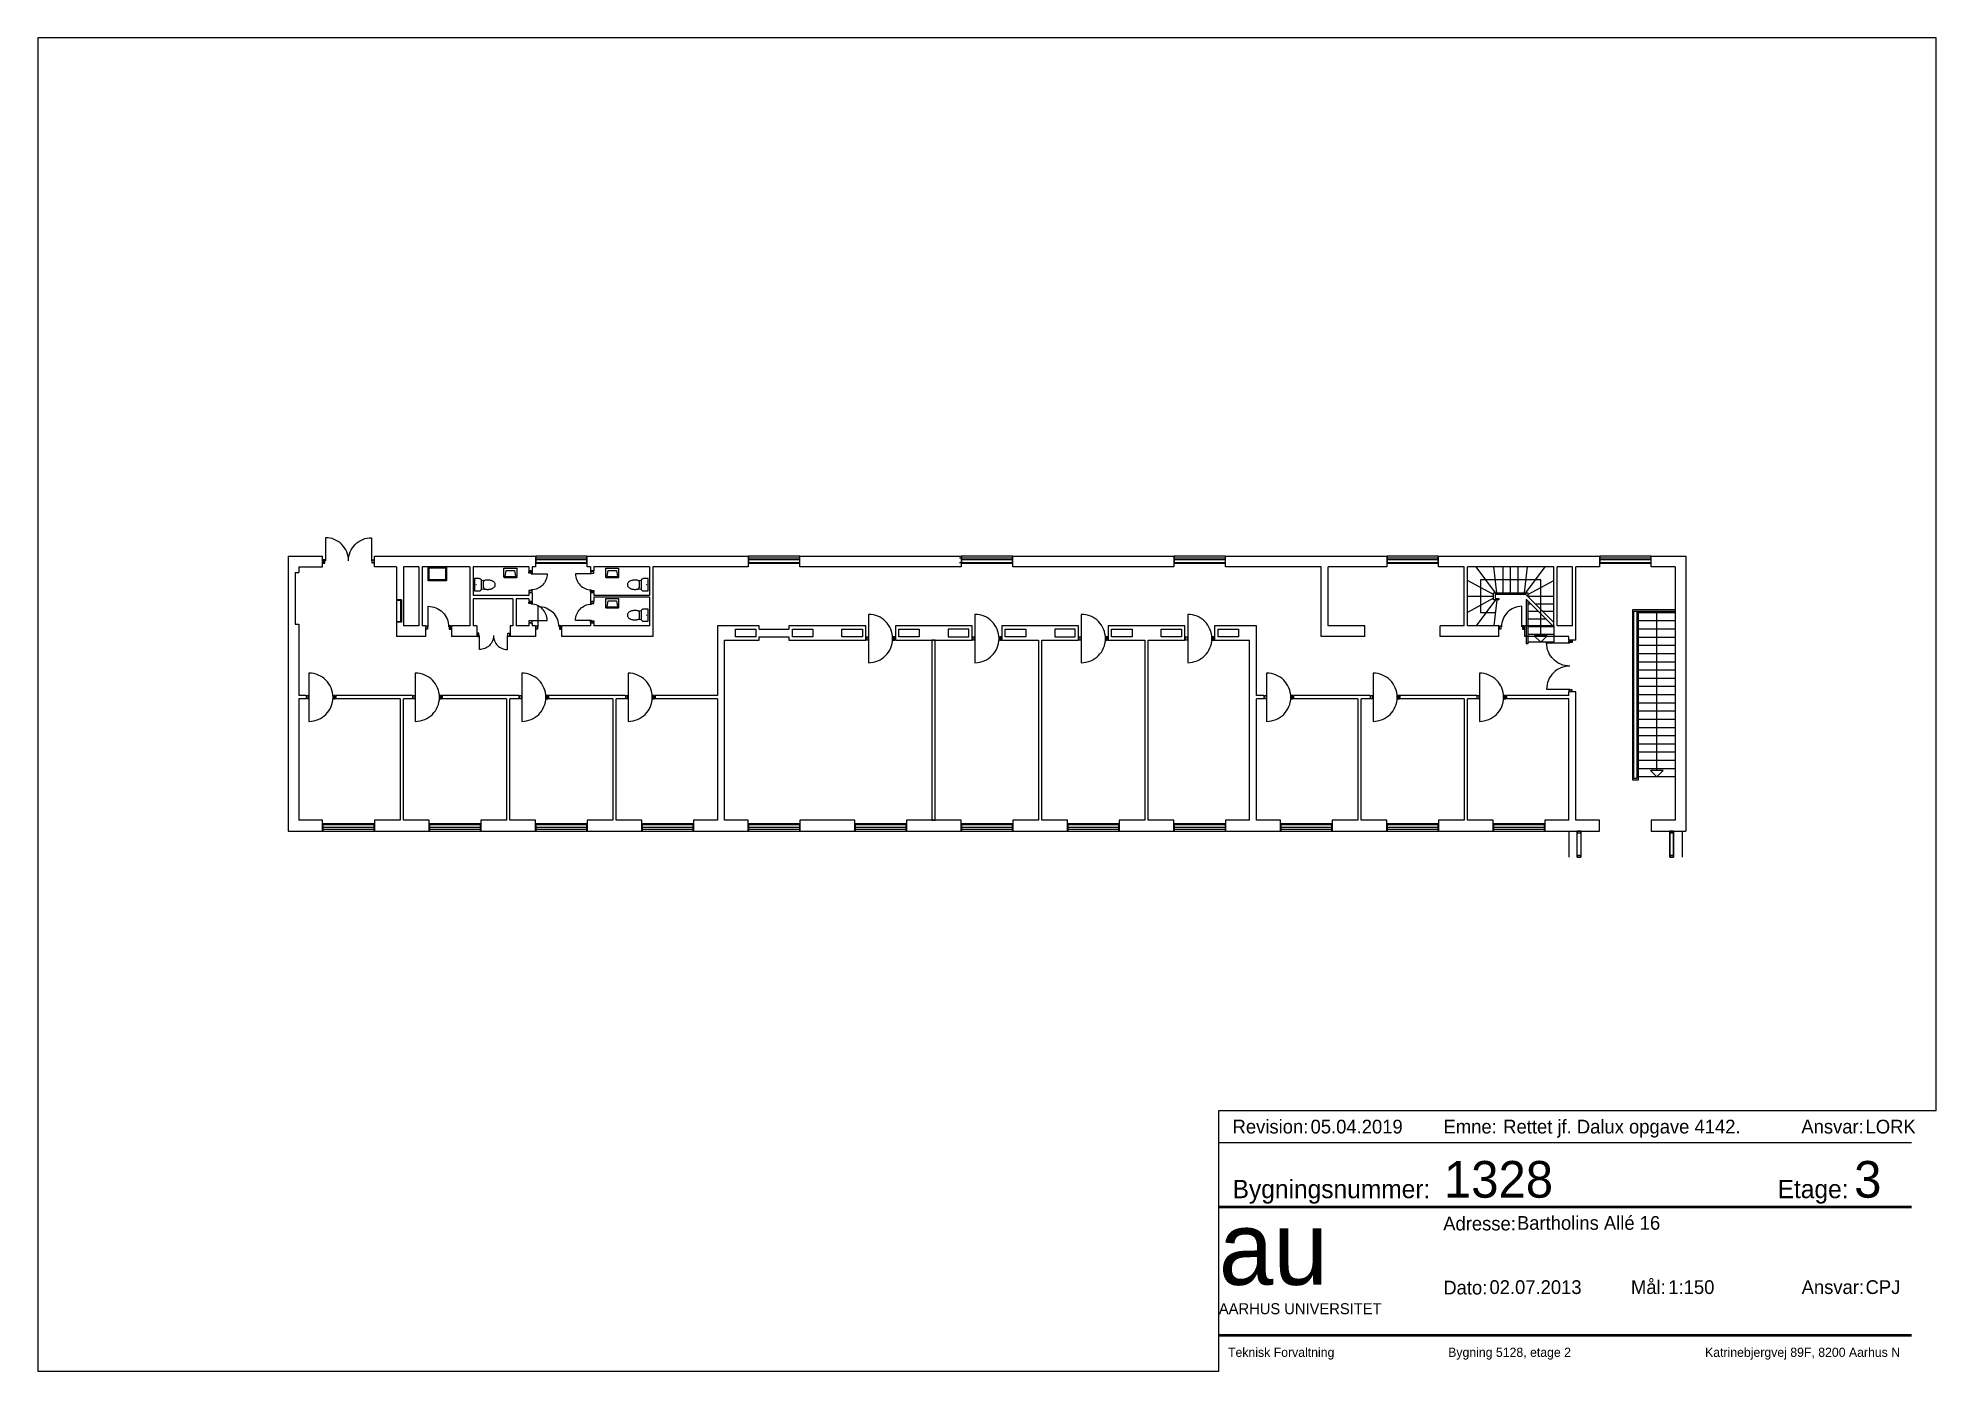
# Paper-space layout 'A3_pdf_liggende' of a CAD drawing. Header units: millimetres. Extents: x 0 to 414, y 0 to 291.
# The model-space entities are those that its viewports show. They can reach past a viewport. Long polylines and large blocks are cut down to what shows.
import ezdxf

# ---------------------------------------------------------------- set-up
doc = ezdxf.new("R2010")
doc.units = ezdxf.units.MM
doc.header["$LTSCALE"] = 100
doc.linetypes.add('HIDDEN', pattern=[5, 4, -1])
for name, color, linetype in [('A21----', 3, 'Continuous'), ('A22--L-', 1, 'Continuous'), ('A22--U-', 1, 'Continuous'), ('A24----', 1, 'Continuous'), ('A314---', 8, 'Continuous'), ('A314-S-', 8, 'Continuous'), ('A321---', 1, 'Continuous'), ('A59----', 2, 'Continuous'), ('A89--Y-', 12, 'Continuous')]:
    doc.layers.add(name, color=color, linetype=linetype)
doc.layers.add('tegningsopsætning', color=7, linetype='Continuous', lineweight=50)
doc.styles.add('ISO', font='ISO')
doc.styles.add('tegningshoved str 3', font='', dxfattribs={"height": 3})
doc.styles.add('tegningshoved str 8', font='', dxfattribs={"height": 8})
doc.styles.get('tegningshoved str 3').set_extended_font_data('AU Passata')
doc.styles.get('tegningshoved str 8').set_extended_font_data('AU Passata')

# ---------------------------------------------------------------- blocks, each defined once
blk = doc.blocks.new('Tegningshoved')
at = {"layer": 'tegningsopsætning'}
for points in [[(0, 28), (151, 28)], [(0, 0), (151, 0)]]:
    blk.add_lwpolyline(points, dxfattribs=at)
at = {"layer": 'tegningsopsætning', "attachment_point": 1}
for s, width, insert, char_height in [('{\\fAU Passata|b0|i0|c0|p34;Bygningsnummer:}', 14.039, (3, 33.89), 4), ('{\\fAU Passata|b0|i0|c0|p34;Etage:}', 14.039, (121.82, 33.89), 4), ('{\\fAU Passata|b0|i0|c0|p34;Adresse:}', 14.039, (48.92, 25.86), 3), ('{\\fAU Passata|b0|i0|c0|p34;Mål:}', 14.039, (89.85, 12), 3), ('{\\fAU Passata|b0|i0|c0|p34;Dato:}', 14.039, (48.94, 11.9), 3), ('{\\fAU Passata|b0|i0|c0|p34;Ansvar:}', 14.039, (127.06, 12), 3), ('{\\fAU Passata|b0|i0|c0|p34;AARHUS UNIVERSITET}', 76.8942, (0, 7), 2.4)]:
    blk.add_mtext_dynamic_manual_height_columns(s, width=width, gutter_width=1250, heights=[0], dxfattribs=dict(at, insert=insert, char_height=char_height))
at = {"layer": 'tegningsopsætning', "attachment_point": 1, "style": 'ISO'}
for s, width, heights, insert, char_height in [('{\\fAU Peto|b0|i0|c0|p82;au}', 20.8914, [10], (0, 27), 16), ('{\\fAU Passata Light|b0|i0|c0|p34;Teknisk Forvaltning^I^I^I^IBygning 5128, etage 2^I^I^I^IKatrinebjergvej 89F, 8200 Aarhus N^I^I}', 148.2946, [0], (2, -2.71), 2)]:
    blk.add_mtext_dynamic_manual_height_columns(s, width=width, gutter_width=1250, heights=heights, dxfattribs=dict(at, insert=insert, char_height=char_height))
blk = doc.blocks.new('aml. tegningshoved blok')
blk.add_blockref('Tegningshoved', (-156.36, 7.8))
at = {"layer": 'tegningsopsætning'}
for tag, p, height, style in [('XXXX', (-107.28, 37.8), 8, 'tegningshoved str 8'), ('X', (-17.84, 37.8), 8, 'tegningshoved str 8'), ('XXX', (-91.36, 30.8), 3, 'tegningshoved str 3'), ('XX.XX.2012', (-97.36, 16.8), 3, 'tegningshoved str 3'), ('1:XXX', (-58.36, 16.8), 3, 'tegningshoved str 3'), ('XXX', (-15.36, 16.8), 3, 'tegningshoved str 3')]:
    blk.add_attdef(tag, p, '', height=height, dxfattribs=dict(at, style=style))
blk = doc.blocks.new('Rev. blok')
for points in [[(-151, 11), (0, 11)], [(-151, 4), (0, 4)]]:
    blk.add_lwpolyline(points)
at = {"char_height": 3, "attachment_point": 1, "style": 'tegningshoved str 3'}
for s, insert in [('Revision:', (-148, 9)), ('Emne:', (-102, 9)), ('Ansvar:', (-24, 9))]:
    blk.add_mtext_dynamic_manual_height_columns(s, width=7, gutter_width=15, heights=[0], dxfattribs=dict(at, insert=insert))
at = {"style": 'tegningshoved str 3'}
for tag, p in [('XX.XX.2012', (-131, 6)), ('XXX', (-89, 6)), ('XXX', (-10, 6))]:
    blk.add_attdef(tag, p, '', height=3, dxfattribs=at)
blk = doc.blocks.new('V169')
for p, q in [((-10, 110), (-1680, 110)), ((-10, 50), (-1680, 50))]:
    blk.add_line(p, q)
blk.add_lwpolyline([(-10, 0), (-10, 230), (-1680, 230), (-1680, 0)], close=True)
blk = doc.blocks.new('PIL')
for p, q in [((0, 0), (-212, -212)), ((0, 0), (212, -212)), ((-212, -212), (212, -212))]:
    blk.add_line(p, q)
blk = doc.blocks.new('V169A3')
for p, q in [((1690, 205), (0, 205)), ((1690, 55), (0, 55))]:
    blk.add_line(p, q)
blk = doc.blocks.new('D85H')
for points in [[(-830, 0), (-780, 0), (-780, 110), (-830, 110)], [(-70, 110), (-20, 110), (-20, 0), (-70, 0)]]:
    blk.add_lwpolyline(points, close=True)
blk.add_lwpolyline([(-90, 30), (-90, -640, -0.414214), (-760, 30)], format="xyb")
blk = doc.blocks.new('D71H')
for points in [[(-640, 110), (-690, 110), (-690, 0), (-640, 0)], [(-20, 0), (-70, 0), (-70, 110), (-20, 110)]]:
    blk.add_lwpolyline(points, close=True)
blk.add_lwpolyline([(-90, 28), (-90, -492, -0.41025), (-620, 28)], format="xyb")
blk = doc.blocks.new('D71V')
for p, q in [((70, 110), (20, 110)), ((20, 110), (20, 0)), ((20, 0), (70, 0)), ((70, 0), (70, 110)), ((90, 28), (90, -492)), ((640, 0), (640, 110)), ((640, 110), (690, 110)), ((690, 0), (640, 0)), ((690, 110), (690, 0))]:
    blk.add_line(p, q)
blk.add_arc((91, 37), 529, 269.84255, 359.06613)
blk = doc.blocks.new('D169D')
for points in [[(20, 110), (70, 110), (70, 0), (20, 0)], [(1670, 0), (1670, 110), (1620, 110), (1620, 0)]]:
    blk.add_lwpolyline(points, close=True)
for points in [[(845, 30, -0.414214), (90, -725), (90, 30)], [(845, 30, 0.414214), (1600, -725), (1600, 30)]]:
    blk.add_lwpolyline(points, format="xyb")
blk = doc.blocks.new('D97VH')
blk.add_lwpolyline([(90, 845), (90, -735, 1), (90, 845, 0.414214)], format="xyb")
for points in [[(20, 0), (20, 110), (70, 110), (70, 0)], [(950, 0), (950, 110), (900, 110), (900, 0)]]:
    blk.add_lwpolyline(points, close=True)
blk = doc.blocks.new('HV1')
for points in [[(-179, -359, -0.414214), (-210, -328), (-210, -38), (210, -38), (210, -328, -0.414214), (179, -359)], [(-153, -321, -0.468921), (-168, -303), (-134, -115), (134, -115), (168, -303, -0.468921), (153, -321)]]:
    blk.add_lwpolyline(points, format="xyb", close=True)
blk = doc.blocks.new('TOI')
blk.add_lwpolyline([(-200, -200, 0.414214), (-125, -275), (125, -275, 0.414214), (200, -200), (200, -50), (-200, -50)], format="xyb", close=True)
blk.add_lwpolyline([(-132, -275), (-142, -375, 0.055722), (-150, -447), (-150, -500, 0.067326), (-138, -590, 0.079706), (-106, -659, 0.107125), (-54, -710, 0.140126), (0, -725, 0.140126), (54, -710, 0.107125), (106, -659, 0.079706), (138, -590, 0.067326), (150, -500), (150, -447, 0.055722), (142, -375), (132, -275)], format="xyb")
blk.add_lwpolyline([(142, -375), (94, -325), (-94, -325), (-142, -375)])
at = {"const_width": 19.8}
blk.add_lwpolyline([(-10, -97, 1), (10, -97, 1)], format="xyb", close=True, dxfattribs=at)
blk = doc.blocks.new('RENGVASK')
blk.add_line((-305, -35), (305, -35))
blk.add_lwpolyline([(300, 0, -0.414214), (305, -5), (305, -425, -0.414214), (270, -460), (-270, -460, -0.414214), (-305, -425), (-305, -5, -0.414214), (-300, 0)], format="xyb", close=True)
blk.add_lwpolyline([(260, -35, -0.414214), (270, -45), (270, -415, -0.414214), (260, -425), (-260, -425, -0.414214), (-270, -415), (-270, -45, -0.414214), (-260, -35)], format="xyb")
blk = doc.blocks.new('D85V')
for points in [[(70, 110), (20, 110), (20, 0), (70, 0)], [(830, 0), (780, 0), (780, 110), (830, 110)]]:
    blk.add_lwpolyline(points, close=True)
blk.add_lwpolyline([(90, 30), (90, -640, 0.414214), (760, 30)], format="xyb")

msp = doc.modelspace()

# ---------------------------------------------------------------- linework, layer by layer
at = {"layer": 'A21----'}
for p, q in [((-138997457, 257886047), (-138997457, 257877057)), ((-138997457, 257886047), (-138996327, 257886047)), ((-138997107, 257885697), (-138996327, 257885697)), ((-138997107, 257885697), (-138997107, 257885517)), ((-138996327, 257885697), (-138996327, 257886047)), ((-138994637, 257885697), (-138994637, 257886047)), ((-138994637, 257886047), (-138989367, 257886047)), ((-138993917, 257885697), (-138994637, 257885697)), ((-138993187, 257885697), (-138993687, 257885697)), ((-138991517, 257885697), (-138993077, 257885697)), ((-138989587, 257885697), (-138991407, 257885697)), ((-138989367, 257886047), (-138989367, 257885697)), ((-138987677, 257885697), (-138987677, 257886047)), ((-138987677, 257886047), (-138982407, 257886047)), ((-138982407, 257886047), (-138982407, 257885697)), ((-138966797, 257885697), (-138966797, 257886047)), ((-138966797, 257886047), (-138961527, 257886047)), ((-138963677, 257885697), (-138966797, 257885697)), ((-138961527, 257885697), (-138963447, 257885697)), ((-138961527, 257886047), (-138961527, 257885697)), ((-138959837, 257885697), (-138959837, 257886047)), ((-138959837, 257886047), (-138954567, 257886047)), ((-138958997, 257885697), (-138959837, 257885697)), ((-138956067, 257885697), (-138958887, 257885697)), ((-138955457, 257885697), (-138955957, 257885697)), ((-138954567, 257885697), (-138955347, 257885697)), ((-138954567, 257886047), (-138954567, 257885697)), ((-138952877, 257885697), (-138952877, 257886047)), ((-138952877, 257886047), (-138951747, 257886047)), ((-138952097, 257885697), (-138952877, 257885697)), ((-138952097, 257885697), (-138952097, 257877407)), ((-138951747, 257886047), (-138951747, 257877057)), ((-138997227, 257885517), (-138997107, 257885517)), ((-138997227, 257885517), (-138997227, 257883827)), ((-138997227, 257883827), (-138997107, 257883827)), ((-138997107, 257883827), (-138997107, 257881487)), ((-138997107, 257881377), (-138997107, 257877407)), ((-138997457, 257877057), (-138996327, 257877057)), ((-138996327, 257877407), (-138997107, 257877407)), ((-138996327, 257877057), (-138996327, 257877407)), ((-138996327, 257877057), (-138996327, 257877057)), ((-138993797, 257877407), (-138994637, 257877407)), ((-138994637, 257877407), (-138994637, 257877057)), ((-138994637, 257877057), (-138992847, 257877057)), ((-138992847, 257877407), (-138993687, 257877407)), ((-138992847, 257877057), (-138992847, 257877407)), ((-138992847, 257877057), (-138992847, 257877057)), ((-138990317, 257877407), (-138991157, 257877407)), ((-138991157, 257877407), (-138991157, 257877057)), ((-138991157, 257877057), (-138989367, 257877057)), ((-138989367, 257877407), (-138990207, 257877407)), ((-138989367, 257877057), (-138989367, 257877407)), ((-138989367, 257877057), (-138989367, 257877057)), ((-138987677, 257877407), (-138987677, 257877057)), ((-138986837, 257877407), (-138987677, 257877407)), ((-138987677, 257877057), (-138985887, 257877057)), ((-138985887, 257877407), (-138986727, 257877407)), ((-138985887, 257877057), (-138985887, 257877407)), ((-138985887, 257877057), (-138985887, 257877057)), ((-138984197, 257877407), (-138984197, 257877057)), ((-138983417, 257877407), (-138984197, 257877407)), ((-138984197, 257877057), (-138982407, 257877057)), ((-138982407, 257877407), (-138983187, 257877407)), ((-138982407, 257877057), (-138982407, 257877407)), ((-138982407, 257877057), (-138982407, 257877057)), ((-138973757, 257877407), (-138973757, 257877057)), ((-138972917, 257877407), (-138973757, 257877407)), ((-138973757, 257877057), (-138971967, 257877057)), ((-138971967, 257877407), (-138972807, 257877407)), ((-138971967, 257877057), (-138971967, 257877407)), ((-138971967, 257877057), (-138971967, 257877057)), ((-138969437, 257877407), (-138970277, 257877407)), ((-138970277, 257877407), (-138970277, 257877057)), ((-138970277, 257877057), (-138968487, 257877057)), ((-138968487, 257877407), (-138969327, 257877407)), ((-138968487, 257877057), (-138968487, 257877407)), ((-138968487, 257877057), (-138968487, 257877057)), ((-138966797, 257877407), (-138966797, 257877057)), ((-138966017, 257877407), (-138966797, 257877407)), ((-138966797, 257877057), (-138965007, 257877057)), ((-138965007, 257877407), (-138965787, 257877407)), ((-138965007, 257877057), (-138965007, 257877407)), ((-138965007, 257877057), (-138965007, 257877057)), ((-138962477, 257877407), (-138963317, 257877407)), ((-138963317, 257877407), (-138963317, 257877057)), ((-138963317, 257877057), (-138961527, 257877057)), ((-138961527, 257877407), (-138962367, 257877407)), ((-138961527, 257877057), (-138961527, 257877407)), ((-138961527, 257877057), (-138961527, 257877057)), ((-138958997, 257877407), (-138959837, 257877407)), ((-138959837, 257877407), (-138959837, 257877057)), ((-138959837, 257877057), (-138958047, 257877057)), ((-138958047, 257877407), (-138958887, 257877407)), ((-138958047, 257877057), (-138958047, 257877407)), ((-138958047, 257877057), (-138958047, 257877057)), ((-138955577, 257877407), (-138956357, 257877407)), ((-138956357, 257877407), (-138956357, 257877057)), ((-138956357, 257877407), (-138956357, 257877057)), ((-138955577, 257877407), (-138956357, 257877407)), ((-138956357, 257877057), (-138954567, 257877057)), ((-138956357, 257877057), (-138954567, 257877057)), ((-138954567, 257877407), (-138955347, 257877407)), ((-138954567, 257877407), (-138955347, 257877407)), ((-138954567, 257877057), (-138954567, 257877407)), ((-138954567, 257877057), (-138954567, 257877407)), ((-138954567, 257877057), (-138954567, 257877057)), ((-138954567, 257877057), (-138954567, 257877057)), ((-138952097, 257877407), (-138952877, 257877407)), ((-138952877, 257877407), (-138952877, 257877057)), ((-138952877, 257877057), (-138951747, 257877057))]:
    msp.add_line(p, q, dxfattribs=at)
at = {"layer": 'A21----', "color": 15}
for p, q in [((-138955577, 257877057), (-138955577, 257876197)), ((-138955577, 257877057), (-138955577, 257876197)), ((-138951867, 257877057), (-138951867, 257876197)), ((-138951867, 257877047), (-138951867, 257876207))]:
    msp.add_line(p, q, dxfattribs=at)
at = {"layer": 'A21----'}
for points in [[(-138985637, 257885697), (-138987457, 257885697)], [(-138982407, 257885697), (-138985527, 257885697)]]:
    msp.add_lwpolyline(points, dxfattribs=at)
for points in [[(-138975447, 257885697), (-138980717, 257885697), (-138980717, 257886047), (-138975447, 257886047)], [(-138968487, 257885697), (-138973757, 257885697), (-138973757, 257886047), (-138968487, 257886047)], [(-138978927, 257877057), (-138978927, 257877057), (-138978927, 257877407), (-138980717, 257877407), (-138980717, 257877057)], [(-138975447, 257877057), (-138975447, 257877407), (-138977237, 257877407), (-138977237, 257877057)]]:
    msp.add_lwpolyline(points, close=True, dxfattribs=at)
at = {"layer": 'A22--L-'}
msp.add_lwpolyline([(-138976407, 257877407), (-138976297, 257877407), (-138976297, 257883297), (-138976407, 257883297)], close=True, dxfattribs=at)
at = {"layer": 'A22--U-'}
for p, q in [((-138993917, 257885697), (-138993917, 257884617)), ((-138993687, 257885697), (-138993687, 257883767)), ((-138993187, 257885697), (-138993187, 257883767)), ((-138993077, 257885697), (-138993077, 257883767)), ((-138991517, 257885697), (-138991517, 257883767)), ((-138991407, 257885697), (-138991407, 257884762)), ((-138989587, 257885697), (-138989587, 257885562)), ((-138989367, 257885697), (-138989477, 257885697)), ((-138989477, 257885697), (-138989477, 257885562)), ((-138987567, 257885697), (-138987677, 257885697)), ((-138987567, 257885697), (-138987567, 257885562)), ((-138987457, 257885697), (-138987457, 257885562)), ((-138985637, 257885697), (-138985637, 257884762)), ((-138985527, 257885697), (-138985527, 257883417)), ((-138963677, 257883417), (-138963677, 257885697)), ((-138963447, 257883767), (-138963447, 257885697)), ((-138958997, 257883767), (-138958997, 257885697)), ((-138958887, 257883767), (-138958887, 257885697)), ((-138956067, 257883767), (-138956067, 257885697)), ((-138955957, 257883767), (-138955957, 257885697)), ((-138955457, 257883767), (-138955457, 257885697)), ((-138955347, 257883297), (-138955347, 257885697)), ((-138993747, 257884617), (-138993917, 257884617)), ((-138993747, 257884617), (-138993747, 257883887)), ((-138989587, 257884762), (-138991407, 257884762)), ((-138990107, 257884652), (-138991407, 257884652)), ((-138991407, 257884652), (-138991407, 257883767)), ((-138990107, 257884652), (-138990107, 257883767)), ((-138989587, 257884652), (-138989997, 257884652)), ((-138989997, 257884652), (-138989997, 257883767)), ((-138989587, 257884852), (-138989587, 257884762)), ((-138989587, 257884652), (-138989587, 257884567)), ((-138989477, 257884567), (-138989587, 257884567)), ((-138989477, 257884852), (-138989477, 257884567)), ((-138987567, 257884852), (-138987567, 257884567)), ((-138987457, 257884567), (-138987567, 257884567)), ((-138987457, 257884852), (-138987457, 257884762)), ((-138985637, 257884702), (-138987457, 257884702)), ((-138987457, 257884702), (-138987457, 257884567)), ((-138985637, 257884702), (-138985637, 257883767)), ((-138993917, 257883887), (-138993917, 257883417)), ((-138993747, 257883887), (-138993917, 257883887)), ((-138993187, 257883767), (-138993687, 257883767)), ((-138992967, 257883767), (-138993077, 257883767)), ((-138992967, 257883767), (-138992967, 257883417)), ((-138991517, 257883767), (-138992117, 257883767)), ((-138992117, 257883767), (-138992117, 257883417)), ((-138991287, 257883767), (-138991407, 257883767)), ((-138991287, 257883767), (-138991287, 257883417)), ((-138990107, 257883767), (-138990197, 257883767)), ((-138990197, 257883767), (-138990197, 257883417)), ((-138989587, 257883767), (-138989997, 257883767)), ((-138989477, 257883857), (-138989587, 257883857)), ((-138989587, 257883857), (-138989587, 257883767)), ((-138989477, 257883857), (-138989477, 257883767)), ((-138989367, 257883767), (-138989477, 257883767)), ((-138989367, 257883767), (-138989367, 257883417)), ((-138987567, 257883767), (-138988517, 257883767)), ((-138988517, 257883767), (-138988517, 257883417)), ((-138987457, 257883857), (-138987567, 257883857)), ((-138987567, 257883857), (-138987567, 257883767)), ((-138987457, 257883857), (-138987457, 257883767)), ((-138985637, 257883767), (-138987457, 257883767)), ((-138983417, 257883767), (-138983417, 257881487)), ((-138982047, 257883767), (-138983417, 257883767)), ((-138982047, 257883657), (-138982047, 257883767)), ((-138978567, 257883767), (-138981077, 257883767)), ((-138981077, 257883767), (-138981077, 257883657)), ((-138978567, 257883297), (-138978567, 257883767)), ((-138975087, 257883767), (-138977597, 257883767)), ((-138977597, 257883767), (-138977597, 257883297)), ((-138975087, 257883297), (-138975087, 257883767)), ((-138971607, 257883767), (-138974117, 257883767)), ((-138974117, 257883767), (-138974117, 257883297)), ((-138971607, 257883297), (-138971607, 257883767)), ((-138970637, 257883767), (-138970637, 257883297)), ((-138968127, 257883767), (-138970637, 257883767)), ((-138968127, 257883297), (-138968127, 257883767)), ((-138967157, 257883767), (-138967157, 257883297)), ((-138965787, 257883767), (-138967157, 257883767)), ((-138965787, 257881487), (-138965787, 257883767)), ((-138962247, 257883767), (-138963447, 257883767)), ((-138962247, 257883417), (-138962247, 257883767)), ((-138959777, 257883417), (-138959777, 257883767)), ((-138958997, 257883767), (-138959777, 257883767)), ((-138957867, 257883767), (-138958887, 257883767)), ((-138957867, 257883417), (-138957867, 257883767)), ((-138957017, 257883417), (-138957017, 257883767)), ((-138956067, 257883767), (-138957017, 257883767)), ((-138955457, 257883767), (-138955957, 257883767)), ((-138992967, 257883417), (-138993917, 257883417)), ((-138991287, 257883417), (-138992117, 257883417)), ((-138989367, 257883417), (-138990197, 257883417)), ((-138985527, 257883417), (-138988517, 257883417)), ((-138983187, 257883297), (-138982047, 257883297)), ((-138983187, 257877407), (-138983187, 257883297)), ((-138982047, 257883657), (-138981077, 257883657)), ((-138982047, 257883297), (-138982047, 257883407)), ((-138982047, 257883407), (-138981077, 257883407)), ((-138981077, 257883407), (-138981077, 257883297)), ((-138981077, 257883297), (-138978567, 257883297)), ((-138977597, 257883297), (-138975087, 257883297)), ((-138974117, 257883297), (-138972917, 257883297)), ((-138972917, 257883297), (-138972917, 257877407)), ((-138972807, 257877407), (-138972807, 257883297)), ((-138972807, 257883297), (-138971607, 257883297)), ((-138970637, 257883297), (-138969437, 257883297)), ((-138969437, 257883297), (-138969437, 257877407)), ((-138969327, 257883297), (-138968127, 257883297)), ((-138969327, 257877407), (-138969327, 257883297)), ((-138967157, 257883297), (-138966017, 257883297)), ((-138966017, 257877407), (-138966017, 257883297)), ((-138962247, 257883417), (-138963677, 257883417)), ((-138957867, 257883417), (-138959777, 257883417)), ((-138955577, 257883417), (-138957017, 257883417)), ((-138955577, 257883297), (-138955577, 257883417)), ((-138955347, 257883297), (-138955577, 257883297)), ((-138996867, 257881487), (-138997107, 257881487)), ((-138996867, 257881377), (-138997107, 257881377)), ((-138996867, 257881487), (-138996867, 257881377)), ((-138996867, 257881487), (-138996867, 257881377)), ((-138993387, 257881487), (-138995897, 257881487)), ((-138995897, 257881487), (-138995897, 257881377)), ((-138993797, 257881377), (-138995897, 257881377)), ((-138993797, 257881377), (-138993797, 257877407)), ((-138993387, 257881377), (-138993687, 257881377)), ((-138993687, 257877407), (-138993687, 257881377)), ((-138993387, 257881487), (-138993387, 257881377)), ((-138989907, 257881487), (-138992417, 257881487)), ((-138992417, 257881487), (-138992417, 257881377)), ((-138990317, 257881377), (-138992417, 257881377)), ((-138990317, 257881377), (-138990317, 257877407)), ((-138989907, 257881377), (-138990207, 257881377)), ((-138990207, 257877407), (-138990207, 257881377)), ((-138989907, 257881487), (-138989907, 257881377)), ((-138988937, 257881487), (-138988937, 257881377)), ((-138986427, 257881487), (-138988937, 257881487)), ((-138986837, 257881377), (-138988937, 257881377)), ((-138986837, 257881377), (-138986837, 257877407)), ((-138986427, 257881377), (-138986727, 257881377)), ((-138986727, 257877407), (-138986727, 257881377)), ((-138986427, 257881487), (-138986427, 257881377)), ((-138983417, 257881487), (-138985457, 257881487)), ((-138985457, 257881487), (-138985457, 257881377)), ((-138983417, 257881377), (-138985457, 257881377)), ((-138983417, 257881377), (-138983417, 257877407)), ((-138965547, 257881487), (-138965787, 257881487)), ((-138965787, 257877407), (-138965787, 257881377)), ((-138965547, 257881377), (-138965787, 257881377)), ((-138965547, 257881487), (-138965547, 257881377)), ((-138962067, 257881487), (-138964577, 257881487)), ((-138964577, 257881487), (-138964577, 257881377)), ((-138962477, 257881377), (-138964577, 257881377)), ((-138962477, 257881377), (-138962477, 257877407)), ((-138962067, 257881377), (-138962367, 257881377)), ((-138962367, 257877407), (-138962367, 257881377)), ((-138962067, 257881487), (-138962067, 257881377)), ((-138958587, 257881487), (-138961097, 257881487)), ((-138961097, 257881487), (-138961097, 257881377)), ((-138958997, 257881377), (-138961097, 257881377)), ((-138958997, 257881377), (-138958997, 257877407)), ((-138958587, 257881377), (-138958887, 257881377)), ((-138958887, 257877407), (-138958887, 257881377)), ((-138958587, 257881487), (-138958587, 257881377)), ((-138957617, 257881487), (-138957617, 257881377)), ((-138955577, 257881487), (-138957617, 257881487)), ((-138955577, 257881377), (-138957617, 257881377)), ((-138955577, 257881487), (-138955577, 257881607)), ((-138955347, 257881607), (-138955577, 257881607)), ((-138955577, 257877407), (-138955577, 257881377)), ((-138955347, 257877407), (-138955347, 257881607))]:
    msp.add_line(p, q, dxfattribs=at)
for points in [[(-138989477, 257885562), (-138989587, 257885562)], [(-138987457, 257885562), (-138987567, 257885562)], [(-138989477, 257884852), (-138989587, 257884852)], [(-138987457, 257884852), (-138987567, 257884852)], [(-138985637, 257884762), (-138987457, 257884762)]]:
    msp.add_lwpolyline(points, dxfattribs=at)
for points in [[(-138982157, 257883657), (-138982157, 257883407), (-138982827, 257883407), (-138982827, 257883657)], [(-138980967, 257883657), (-138980297, 257883657), (-138980297, 257883407), (-138980967, 257883407)], [(-138978677, 257883657), (-138978677, 257883407), (-138979347, 257883407), (-138979347, 257883657)], [(-138977487, 257883657), (-138976817, 257883657), (-138976817, 257883407), (-138977487, 257883407)], [(-138975867, 257883657), (-138975867, 257883407), (-138975197, 257883407), (-138975197, 257883657)], [(-138974007, 257883407), (-138974007, 257883657), (-138973337, 257883657), (-138973337, 257883407)], [(-138972387, 257883657), (-138972387, 257883407), (-138971717, 257883407), (-138971717, 257883657)], [(-138970527, 257883407), (-138970527, 257883657), (-138969857, 257883657), (-138969857, 257883407)], [(-138968237, 257883657), (-138968237, 257883407), (-138968907, 257883407), (-138968907, 257883657)], [(-138967047, 257883657), (-138966377, 257883657), (-138966377, 257883407), (-138967047, 257883407)]]:
    msp.add_lwpolyline(points, close=True, dxfattribs=at)
at = {"layer": 'A24----'}
for p, q in [((-138957927, 257884847), (-138958027, 257885697)), ((-138957727, 257884847), (-138957727, 257885697)), ((-138957477, 257884847), (-138957477, 257885697)), ((-138957227, 257884847), (-138957227, 257885697)), ((-138957027, 257884847), (-138956927, 257885697)), ((-138958462, 257885272), (-138958462, 257884192)), ((-138956492, 257885272), (-138958462, 257885272)), ((-138956492, 257883444), (-138956492, 257885272)), ((-138958037, 257884732), (-138958887, 257884732)), ((-138957927, 257884617), (-138958027, 257883767)), ((-138956067, 257884732), (-138956917, 257884732)), ((-138956067, 257884482), (-138956667, 257884482)), ((-138957977, 257884192), (-138958462, 257884192)), ((-138956067, 257884232), (-138956417, 257884232)), ((-138952097, 257884195), (-138953297, 257884195)), ((-138952097, 257883927), (-138953297, 257883927)), ((-138952697, 257879039), (-138952697, 257884195)), ((-138952097, 257883658), (-138953297, 257883658)), ((-138952097, 257883390), (-138953297, 257883390)), ((-138952097, 257883122), (-138953297, 257883122)), ((-138952097, 257882853), (-138953297, 257882853)), ((-138952097, 257882585), (-138953297, 257882585)), ((-138952097, 257882316), (-138953297, 257882316)), ((-138952097, 257882048), (-138953297, 257882048)), ((-138952097, 257881779), (-138953297, 257881779)), ((-138952097, 257881511), (-138953297, 257881511)), ((-138952097, 257881243), (-138953297, 257881243)), ((-138952097, 257880974), (-138953297, 257880974)), ((-138952097, 257880706), (-138953297, 257880706)), ((-138952097, 257880437), (-138953297, 257880437)), ((-138952097, 257880169), (-138953297, 257880169)), ((-138952097, 257879900), (-138953297, 257879900)), ((-138952097, 257879632), (-138953297, 257879632)), ((-138952097, 257879364), (-138953297, 257879364)), ((-138952097, 257879095), (-138953297, 257879095)), ((-138952097, 257878827), (-138953297, 257878827))]:
    msp.add_line(p, q, dxfattribs=at)
at = {"layer": 'A24----', "linetype": 'HIDDEN'}
for p, q in [((-138956967, 257884782), (-138956067, 257883882)), ((-138956967, 257884640), (-138956094, 257883767)), ((-138956967, 257884640), (-138956967, 257883182)), ((-138956917, 257884590), (-138956917, 257883182)), ((-138956809, 257884482), (-138956917, 257884482)), ((-138956559, 257884232), (-138956917, 257884232)), ((-138956309, 257883982), (-138956917, 257883982)), ((-138956067, 257883732), (-138956917, 257883732)), ((-138956067, 257883767), (-138956067, 257883232)), ((-138956917, 257883182), (-138956967, 257883182)), ((-138956067, 257883482), (-138956917, 257883482)), ((-138956067, 257883232), (-138956917, 257883232))]:
    msp.add_line(p, q, dxfattribs=at)
at = {"layer": 'A24----'}
for points in [[(-138957976, 257884847), (-138958606, 257885697)], [(-138956979, 257884847), (-138956349, 257885697)], [(-138958037, 257884792), (-138958887, 257885254)], [(-138956917, 257884792), (-138956067, 257885254)], [(-138958037, 257884671), (-138958887, 257884209)], [(-138957976, 257884617), (-138958606, 257883767)], [(-138956967, 257884782), (-138956967, 257884797), (-138957987, 257884797), (-138957987, 257884667), (-138957867, 257884667), (-138957867, 257884617), (-138958037, 257884617), (-138958037, 257884847), (-138956917, 257884847), (-138956917, 257884732)], [(-138952097, 257884295), (-138953497, 257884295), (-138953497, 257878727), (-138953297, 257878727), (-138953297, 257884245)], [(-138953347, 257884245), (-138953347, 257878777), (-138953447, 257878777), (-138953447, 257884245), (-138952097, 257884245)]]:
    msp.add_lwpolyline(points, dxfattribs=at)
at = {"layer": 'A314---'}
for points in [[(-138955297, 257877047), (-138955177, 257877047), (-138955177, 257876207), (-138955297, 257876207)], [(-138955297, 257877047), (-138955177, 257877047), (-138955177, 257876207), (-138955297, 257876207)], [(-138952147, 257877047), (-138952267, 257877047), (-138952267, 257876207), (-138952147, 257876207)], [(-138952267, 257877047), (-138952147, 257877047), (-138952147, 257876207), (-138952267, 257876207)]]:
    msp.add_lwpolyline(points, close=True, dxfattribs=at)
at = {"layer": 'A314-S-'}
for p, q in [((-138955297, 257876997), (-138955177, 257876997)), ((-138952147, 257876997), (-138952267, 257876997))]:
    msp.add_line(p, q, dxfattribs=at)
for points in [[(-138955297, 257877047), (-138955177, 257877047), (-138955177, 257876207), (-138955297, 257876207)], [(-138952147, 257877047), (-138952267, 257877047), (-138952267, 257876207), (-138952147, 257876207)]]:
    msp.add_lwpolyline(points, close=True, dxfattribs=at)
at = {"layer": 'A314-S-', "linetype": 'Continuous'}
for points in [[(-138955297, 257876997), (-138955177, 257876997), (-138955177, 257877047), (-138955297, 257877047)], [(-138952267, 257876997), (-138952147, 257876997), (-138952147, 257877047), (-138952267, 257877047)], [(-138955297, 257876207), (-138955177, 257876207), (-138955177, 257876257), (-138955297, 257876257)], [(-138952267, 257876207), (-138952147, 257876207), (-138952147, 257876257), (-138952267, 257876257)]]:
    msp.add_lwpolyline(points, close=True, dxfattribs=at)
at = {"layer": 'A321---'}
for points in [[(-138991217, 257883527), (-138991267, 257883527), (-138991267, 257883417), (-138991217, 257883417)], [(-138990217, 257883417), (-138990267, 257883417), (-138990267, 257883527), (-138990217, 257883527)]]:
    msp.add_lwpolyline(points, close=True, dxfattribs=at)
for points in [[(-138990742, 257883447, -0.414214), (-138991197, 257882992), (-138991197, 257883447)], [(-138990742, 257883447, 0.414214), (-138990287, 257882992), (-138990287, 257883447)]]:
    msp.add_lwpolyline(points, format="xyb", dxfattribs=at)
at = {"layer": 'A89--Y-'}
msp.add_lwpolyline([(-138993767, 257884597), (-138993917, 257884597), (-138993917, 257883907), (-138993767, 257883907)], close=True, dxfattribs=at)

# ---------------------------------------------------------------- block references
at = {"layer": 'A24----', "rotation": 180}
for p in [(-138956492, 257883232), (-138952697, 257878827)]:
    msp.add_blockref('PIL', p, dxfattribs=at)
at = {"layer": 'A314---', "rotation": 180}
for p in [(-138987677, 257886047), (-138980717, 257886047), (-138973813, 257886047), (-138973757, 257886047), (-138966797, 257886047), (-138959837, 257886047), (-138952877, 257886047)]:
    msp.add_blockref('V169A3', p, dxfattribs=at)
at = {"layer": 'A314---'}
for p in [(-138996327, 257877057), (-138992847, 257877057), (-138989367, 257877057), (-138985887, 257877057), (-138982407, 257877057), (-138978927, 257877057), (-138975447, 257877057), (-138971967, 257877057), (-138968487, 257877057), (-138965007, 257877057), (-138961527, 257877057), (-138958047, 257877057)]:
    msp.add_blockref('V169A3', p, dxfattribs=at)
at = {"layer": 'A314-S-', "rotation": 180}
for p in [(-138989367, 257886047), (-138982407, 257886047), (-138975447, 257886047), (-138968487, 257886047), (-138961527, 257886047), (-138954567, 257886047)]:
    msp.add_blockref('V169', p, dxfattribs=at)
at = {"layer": 'A314-S-'}
for p in [(-138994637, 257877057), (-138991157, 257877057), (-138987677, 257877057), (-138984197, 257877057), (-138980717, 257877057), (-138977237, 257877057), (-138973757, 257877057), (-138970277, 257877057), (-138966797, 257877057), (-138963317, 257877057), (-138959837, 257877057), (-138956357, 257877057)]:
    msp.add_blockref('V169', p, dxfattribs=at)
at = {"layer": 'A321---'}
for name, p, rotation in [('D169D', (-138994637, 257885927), 180), ('D71H', (-138989477, 257885562), 90), ('D71V', (-138987567, 257885562), 270), ('D85H', (-138992967, 257883767), 180), ('D71V', (-138989477, 257883857), 90), ('D85H', (-138989367, 257883767), 180), ('D71H', (-138987567, 257883857), 270), ('D85V', (-138957017, 257883767), 180), ('D169D', (-138955577, 257883297), 270)]:
    msp.add_blockref(name, p, dxfattribs=dict(at, rotation=rotation))
for p in [(-138978567, 257883297), (-138975087, 257883297), (-138971607, 257883297), (-138968127, 257883297), (-138996867, 257881377), (-138993387, 257881377), (-138989907, 257881377), (-138986427, 257881377), (-138965547, 257881377), (-138962067, 257881377), (-138958587, 257881377)]:
    msp.add_blockref('D97VH', p, dxfattribs=at)
at = {"layer": 'A59----'}
for name, p in [('RENGVASK', (-138992577, 257885697)), ('HV1', (-138990187, 257885697)), ('HV1', (-138986857, 257885697)), ('HV1', (-138986857, 257884702))]:
    msp.add_blockref(name, p, dxfattribs=at)
for p, rotation in [((-138991407, 257885112), 90), ((-138985637, 257885112), 270), ((-138985637, 257884117), 270)]:
    msp.add_blockref('TOI', p, dxfattribs=dict(at, rotation=rotation))

psp = doc.layouts.new('A3_pdf_liggende')

# ---------------------------------------------------------------- linework, layer by layer
at = {"layer": 'Defpoints'}
psp.add_lwpolyline([(0, 0), (257.45, 0), (257.45, 56.8), (413.81, 56.8), (413.81, 290.68), (0, 290.68), (0, 0)], close=True, dxfattribs=at)

# ---------------------------------------------------------------- block references
ref = psp.add_blockref('Rev. blok', (408.45, 45.8))
ref.add_attrib('XXX', 'LORK', (398.45, 51.8), dxfattribs={"height": 3, "style": 'tegningshoved str 3'})
ref.add_attrib('XXX', 'Rettet jf. Dalux opgave 4142.', (319.45, 51.8), dxfattribs={"height": 3, "style": 'tegningshoved str 3'})
ref.add_attrib('XX.XX.2012', '05.04.2019', (277.45, 51.8), dxfattribs={"height": 3, "style": 'tegningshoved str 3'})
ref = psp.add_blockref('aml. tegningshoved blok', (413.81, 0))
ref.add_attrib('XXXX', '1328', (306.52, 37.8), dxfattribs={"layer": 'tegningsopsætning', "height": 8, "style": 'tegningshoved str 8'})
ref.add_attrib('X', '3', (395.96, 37.8), dxfattribs={"layer": 'tegningsopsætning', "height": 8, "style": 'tegningshoved str 8'})
ref.add_attrib('XXX', 'Bartholins Allé 16', (322.45, 30.8), dxfattribs={"layer": 'tegningsopsætning', "height": 3, "style": 'tegningshoved str 3'})
ref.add_attrib('XX.XX.2012', '02.07.2013', (316.45, 16.8), dxfattribs={"layer": 'tegningsopsætning', "height": 3, "style": 'tegningshoved str 3'})
ref.add_attrib('1:XXX', '1:150', (355.45, 16.8), dxfattribs={"layer": 'tegningsopsætning', "height": 3, "style": 'tegningshoved str 3'})
ref.add_attrib('XXX', 'CPJ', (398.45, 16.8), dxfattribs={"layer": 'tegningsopsætning', "height": 3, "style": 'tegningshoved str 3'})

# ---------------------------------------------------------------- viewports
at = {"layer": 'Defpoints', "view_target_point": (-138974602.28, 257881195.18), "view_twist_angle": 360}
vp = psp.add_viewport(center=(206.9, 145.34), size=(413.81, 290.6818), view_center_point=(0, 0), view_height=43602.2763, dxfattribs=at)
vp.dxf.flags = 0x10000  # cut along an outline
vp.dxf.clipping_boundary_handle = psp.add_lwpolyline([(0, 0), (257.45, 0), (257.45, 56.8), (413.81, 56.8), (413.81, 290.68), (0, 290.68), (0, 0)], format="xyb", close=True, dxfattribs={"invisible": 1}).dxf.handle

doc.saveas('drawing.dxf')
